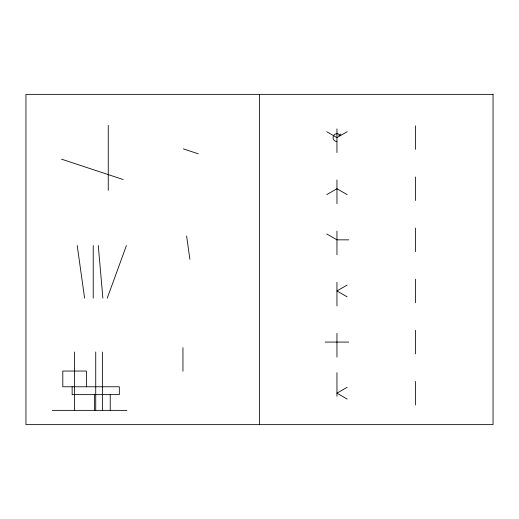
<?xml version="1.0" encoding="UTF-8"?>
<svg xmlns="http://www.w3.org/2000/svg" width="519" height="519" viewBox="0 0 519 519"><rect width="100%" height="100%" fill="white"/><g stroke="black" fill="none" stroke-linecap="round" stroke-linejoin="round"><path stroke-width="0.78" d="M336.954 141.544A3.931 3.931 0 0 1 333.555 135.647A3.931 3.931 0 0 1 340.36 135.647L340.795 134.019M107.271 298.127L126.422 245.519M347.172 131.716L336.954 137.613L326.743 131.716M326.743 194.625L336.954 188.728L347.172 194.625M347.172 285.054L336.954 290.951L347.172 296.855M347.172 387.284L336.954 393.181L347.172 399.079M348.755 239.843L336.954 239.843L326.743 233.946M325.16 342.066L348.755 342.066M52.205 410.367L126.934 410.367M338.732 135.212L340.36 135.647M183.35 148.875L198.284 153.812M61.514 159.164L123.172 179.529M186.619 235.983L189.902 259.344M77.208 245.519L84.603 298.127M98.273 245.519L102.872 298.127M415.596 125.819L415.596 149.407M415.596 176.934L415.596 200.522M415.596 228.049L415.596 251.637M415.596 279.157L415.596 302.752M415.596 330.272L415.596 353.861M415.596 381.387L415.596 404.976M336.954 128.868L336.954 152.599M336.954 179.983L336.954 203.714M336.954 231.098L336.954 254.823M336.954 282.213L336.954 305.938M336.954 333.321L336.954 357.053M336.954 372.642L336.954 396.373M259.5 94.361L259.5 424.639M182.954 347.665L182.954 371.26M110.236 394.635L110.236 410.367M108.263 125.371L108.263 190.304M102.373 352.025L102.373 410.367M95.73 352.025L95.73 410.367M94.51 394.635L94.51 410.367M93.225 245.519L93.225 298.127M86.401 386.772L86.401 371.046L62.805 371.046L62.805 386.772L119.318 386.772L119.318 394.635L72.135 394.635L72.135 386.772M74.606 352.025L74.606 410.367M493.05 94.361L25.95 94.361L25.95 424.639L493.05 424.639L493.05 94.361"/></g></svg>
